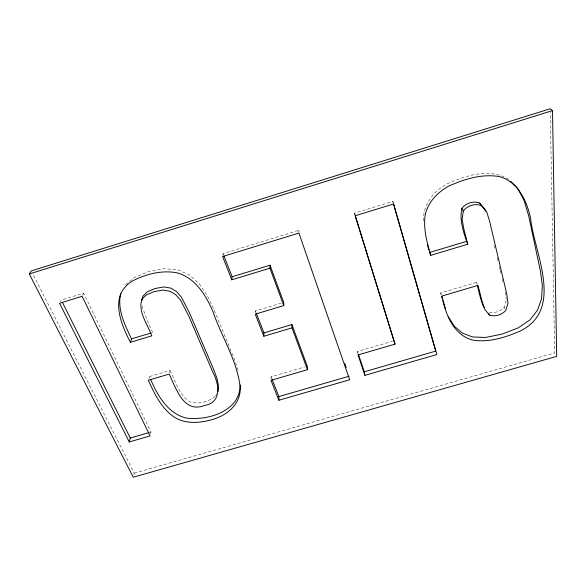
<?xml version="1.0" encoding="UTF-8"?>
<svg xmlns="http://www.w3.org/2000/svg" width="586" height="586" viewBox="0 0 586 586"><rect width="100%" height="100%" fill="white"/><g stroke="black" fill="none" stroke-linecap="round" stroke-linejoin="round"><path stroke-width="0.44" stroke-dasharray="2.93 2.2" d="M271.04 378.549L271.069 376.754L304.676 366.931M423.663 220.856C422.513 205.041 433.428 191.424 446.664 184.063C465.738 175.5 489.442 167.574 508.86 179.382M255.335 312.536L255.423 310.917L281.155 303.196M222.819 255.086L223.039 253.643L298.794 230.335L299.387 232.056M169.501 372.652L169.977 370.506L149.254 376.652L148.683 378.812M150.624 433.574L150.99 432.021L83.622 293.147L61.252 300.039L60.417 301.644M133.857 474.792L134.253 473.166L32.911 274.182M489.354 312.228C494.584 313.583 500.51 311.181 504.128 307.298L506.267 299.805M82.487 295.52L83.622 293.147M215.714 395.894L216.893 393.697M125.624 284.73L134.421 277.5L147.753 271.875L164.175 268.659L178.093 269.89L189.512 274.966L199.072 283.521L206.931 295.022L213.648 308.829L234.459 359.313L238.59 371.722M215.084 396.37C208.572 401.893 199.203 404.281 190.882 402.216C179.067 395.968 175.895 381.501 169.977 370.506M354.948 214.923L354.545 213.179L392.745 201.423L393.353 203.115M441.141 294.648L440.679 292.963L476.535 282.349L477.29 283.858M357.76 353.212L357.475 351.497L392.415 341.286M149.269 432.527L150.99 432.021M134.253 473.166L554.693 352.962L550.291 112.417M504.128 307.298L504.978 308.881M149.254 376.652L149.987 378.197M152.69 332.496L148.053 322.307L142.537 307.672L142.127 305.02M440.679 292.963L441.287 294.509M271.069 376.754L271.721 378.402M223.039 253.643L223.691 255.291M255.423 310.917L256.075 312.609M357.475 351.497L358.039 353.19M354.545 213.179L355.087 214.93M392.745 201.423L393.243 203.174M476.535 282.349L476.967 284.064M494.269 245.263L495.104 248.816M497.199 257.701L498.041 261.253M499.301 266.579L499.924 269.245M500.136 270.131L500.971 273.684M502.231 279.017L502.861 281.676M505.198 292.238L506.15 298.97M298.794 230.335L298.897 232.151"/><path stroke-width="0.88" d="M269.941 268.183L270.007 265.231L232.144 276.768L231.785 279.8L269.941 268.183L283.771 305.599L255.247 314.147L263.832 336.247L292.004 327.874L291.909 324.578L263.942 332.892L263.832 336.247M218.08 391.499L218.497 385.786L216.93 378.322L213.472 368.953L189.403 312.675L181.374 297.109L176.525 291.557L170.848 288.122L163.765 286.95L154.887 288.554L147.108 291.945L142.881 296.252L141.79 300.618M120.738 293.491C116.936 309.489 124.847 324.812 131.52 338.869L130.414 342.283L151.737 335.866C147.657 324.248 137.857 312.177 141.834 299.417L146.09 295.08L153.928 291.674L162.871 290.063L170.013 291.235L175.741 294.692L180.627 300.274L188.721 315.927L212.989 372.513C219.34 384.357 221.882 402.67 204.389 405.527C183.323 413.57 176.115 388.247 169.178 374.08L148.302 380.255C154.719 394.268 161.758 409.087 175.155 417.715C186.143 424.052 199.159 423.107 210.982 419.906C226.386 416.148 241.344 404.164 240.157 386.907C237.03 360.265 221.684 337.075 213.15 312.06C206.082 295.542 195.687 278.138 177.302 272.886C162.205 269.912 146.866 273.852 133.3 280.555C108.813 294.26 120.247 323.142 130.414 342.283M240.231 385.039C240.004 411.401 207.627 421.041 185.791 417.957C167.64 413.174 157.81 395.711 150.712 379.743M485.655 211.172L485.142 209.517L479.692 203.049C473.495 200.661 465.672 203.027 461.871 208.47C459.175 220.497 463.731 233.038 467.709 244.237L430.747 255.342L429.868 253.203M445.375 308.727L441.903 296.055L478.044 285.375L481.941 300.889L484.673 309.174L489.435 315.056C495.111 317.092 501.806 314.777 505.821 310.463L507.981 302.925L506.67 293.623L489.625 221.252L486.776 212.088L481.289 205.576C475.041 203.174 467.167 205.554 463.328 211.041L462.105 219.149L463.746 228.437L467.709 244.237M129.242 441.947L59.574 303.248L82.113 296.311L150.082 435.911L129.242 441.947L130.297 438.028L62.482 302.493M29.3 273.955L31.248 270.922L550.217 108.762L552.481 110.622L556.7 356.361L133.249 477.238L29.3 273.955L552.481 110.622M131.52 338.869L150.998 333.009M429.575 252.493L466.251 241.461M291.909 324.578L307.254 366.177L307.467 369.7L271.01 380.336L278.877 400.253L349.666 379.765L298.948 233.067L222.599 256.536L231.785 279.8M395.015 344.143L358.053 354.933L364.902 375.355L436.863 354.53L393.653 203.957L355.145 215.795L395.015 344.143L355.087 214.93M130.297 438.028L148.405 432.776M278.877 400.253L278.877 396.575L349.161 376.205M364.902 375.355L364.28 371.817L435.713 351.117L393.492 204.053M510.765 181.323L517.738 188.428L524.17 200.661L528.653 215.795L540.497 271.501L542.358 285.902L541.537 298.838L537.545 310.119L529.964 319.897L518.171 327.911L501.982 334.123L485.53 337.463L472.492 336.95L462.156 332.995L454.333 326.197L448.378 316.872M484.197 307.313L483.142 306.017L480.417 297.783L477.187 284.921M479.692 203.049L481.289 205.576M461.871 208.47L463.328 211.041M488.651 313.459L489.435 315.056M272.043 379.23L278.877 396.575M224.013 256.119L232.144 276.768M256.404 313.459L263.942 332.892M444.437 306.375C448.634 321.26 457.483 337.009 473.92 340.283C489.845 342.407 505.462 337.375 519.936 331.185C564.794 309.269 534.161 253.086 530.616 218.402C526.836 200.786 517.936 181.374 498.913 176.511C481.296 173.69 463.885 179.191 448.019 186.465C436.724 193.043 427.157 203.152 424.975 216.454C423.458 229.734 427.077 242.714 430.747 255.342M292.004 327.874L307.467 369.7M270.007 265.231L283.734 302.42L283.771 305.599M344.685 363.254L346.18 367.569M358.324 354.039L364.28 371.817M427.509 244.948L428.886 249.98M441.595 296.326L442.291 298.845M442.752 300.523L444.129 305.562"/></g></svg>
